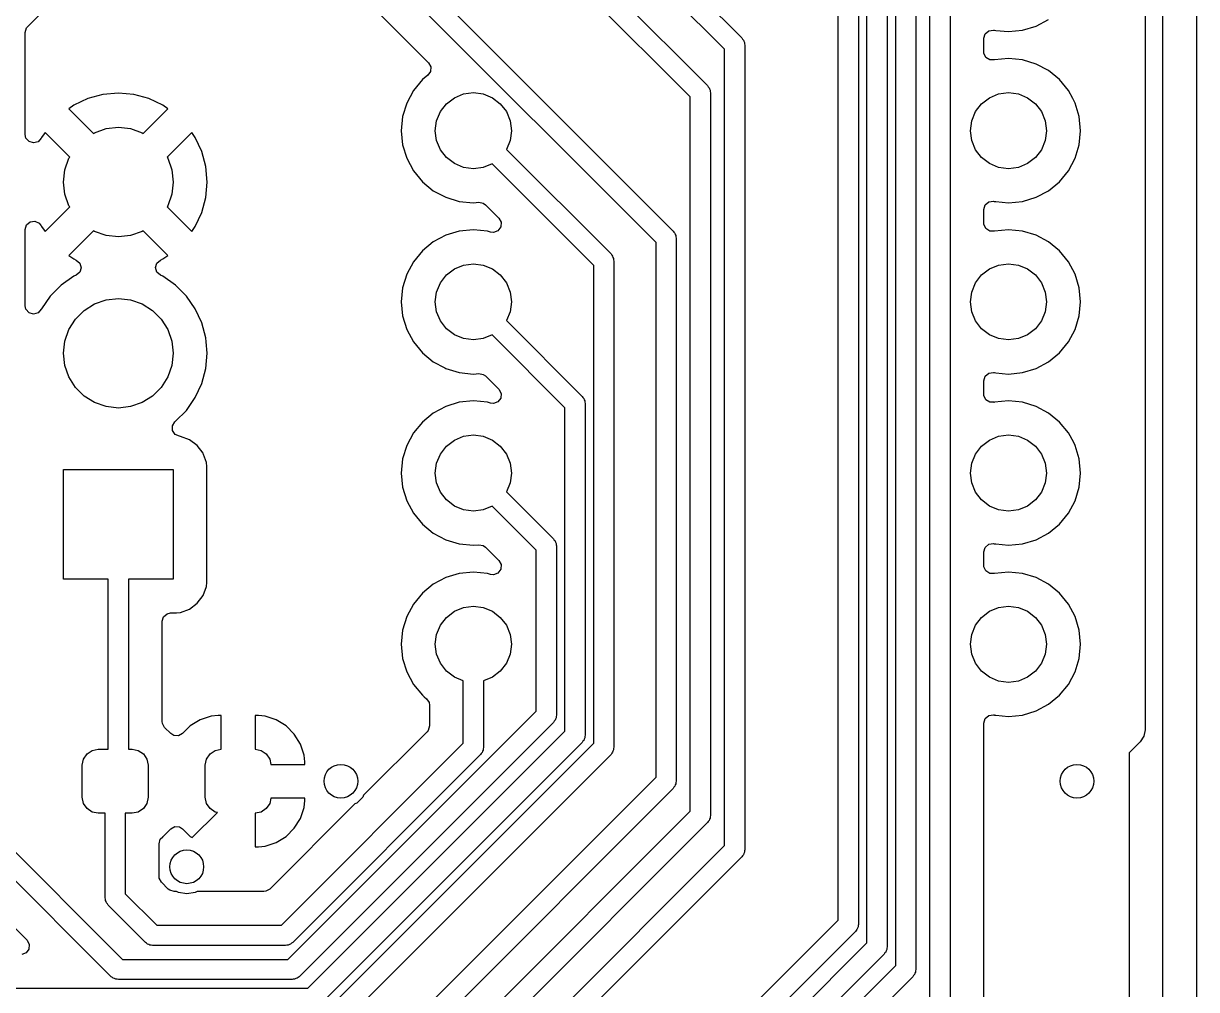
# Model space of a CAD drawing. Extents: x 3.96 to 7.44, y -5.28 to -1.66.
# Drawn here: x 6.735 to 7.42, y -4.062 to -3.497 of the extents above; entities that cross this region are included whole.
import ezdxf

# ---------------------------------------------------------------- set-up
doc = ezdxf.new("R2010")
doc.units = 0
doc.header["$MEASUREMENT"] = 0
doc.layers.add('BLACK', color=7, linetype='CONTINUOUS')

msp = doc.modelspace()

# ---------------------------------------------------------------- linework, layer by layer
at = {"layer": 'BLACK', "linetype": 'CONTINUOUS'}
for p, q in [((7.41984, -2.82), (7.41984, -4.82)), ((7.40016, -4.81592), (7.40016, -2.82408)), ((7.38984, -3.23), (7.38984, -3.91)), ((7.25591, -3.33), (7.25591, -4.05)), ((7.24409, -4.04755), (7.24409, -3.33245)), ((7.01749, -3.36914), (7.15418, -3.50582)), ((7.14409, -3.51245), (7.00988, -3.37823)), ((7.22728, -4.03436), (7.22728, -3.38141)), ((7.23909, -3.37988), (7.23909, -4.03681)), ((7.26409, -4.07821), (7.26409, -3.4)), ((7.27591, -3.40245), (7.27591, -4.08066)), ((6.90591, -3.41041), (7.11418, -3.61868)), ((7.00632, -3.40582), (7.13418, -3.53368)), ((7.21047, -4.02118), (7.21047, -3.40882)), ((7.22228, -3.40638), (7.22228, -4.02362)), ((7.10409, -3.62531), (6.89582, -3.41703)), ((7.12409, -3.54031), (6.99969, -3.41591)), ((6.89464, -3.44372), (6.97121, -3.52029)), ((6.73704, -3.49918), (6.78638, -3.44984)), ((6.73561, -3.50263), (6.73639, -3.49999)), ((6.73639, -3.49999), (6.73704, -3.49918)), ((7.29639, -3.50341), (7.29846, -3.50161)), ((7.29846, -3.50161), (7.30119, -3.50122)), ((7.30119, -3.50122), (7.30154, -3.5013)), ((7.30154, -3.5013), (7.30154, -3.5013)), ((7.30154, -3.5013), (7.30178, -3.50134)), ((7.30178, -3.50134), (7.30259, -3.50142)), ((7.30259, -3.50142), (7.31, -3.50215)), ((7.31, -3.50215), (7.31822, -3.50134)), ((7.31822, -3.50134), (7.32613, -3.49894)), ((7.32613, -3.49894), (7.33342, -3.49505)), ((6.73561, -3.56232), (6.73561, -3.50263)), ((7.15418, -3.50582), (7.15456, -3.5065)), ((7.15456, -3.5065), (7.15511, -3.50705)), ((7.15511, -3.50705), (7.15532, -3.5078)), ((7.15532, -3.5078), (7.1557, -3.50847)), ((7.1557, -3.50847), (7.1557, -3.50925)), ((7.29561, -3.50605), (7.29639, -3.50341)), ((7.29561, -3.51395), (7.29561, -3.50605)), ((7.14409, -3.97755), (7.14409, -3.51245)), ((7.1557, -3.50925), (7.15591, -3.51)), ((7.15591, -3.51), (7.15591, -3.98)), ((7.29567, -3.51468), (7.29561, -3.51395)), ((7.29683, -3.51718), (7.29567, -3.51468)), ((6.97121, -3.52029), (6.97253, -3.52271)), ((7.29916, -3.51864), (7.29683, -3.51718)), ((7.30152, -3.51862), (7.29916, -3.51864)), ((7.30154, -3.5187), (7.30152, -3.51862)), ((7.30178, -3.51866), (7.30154, -3.5187)), ((7.31, -3.51785), (7.30178, -3.51866)), ((7.31822, -3.51866), (7.31, -3.51785)), ((7.32613, -3.52106), (7.31822, -3.51866)), ((7.33342, -3.52495), (7.32613, -3.52106)), ((6.97086, -3.52752), (6.9676, -3.53019)), ((6.97234, -3.52545), (6.97086, -3.52752)), ((6.97253, -3.52271), (6.97234, -3.52545)), ((7.33981, -3.53019), (7.33342, -3.52495)), ((7.33342, -3.52495), (7.33342, -3.52495)), ((6.9676, -3.53019), (6.96235, -3.53658)), ((7.13418, -3.53368), (7.13456, -3.53436)), ((7.13456, -3.53436), (7.13511, -3.53491)), ((7.13511, -3.53491), (7.13532, -3.53566)), ((7.13532, -3.53566), (7.1357, -3.53633)), ((7.34505, -3.53658), (7.33981, -3.53019)), ((6.77226, -3.54125), (6.76406, -3.54507)), ((6.78099, -3.53891), (6.77226, -3.54125)), ((6.77226, -3.54125), (6.77226, -3.54125)), ((6.79, -3.53812), (6.78099, -3.53891)), ((6.78099, -3.53891), (6.78099, -3.53891)), ((6.79901, -3.53891), (6.79, -3.53812)), ((6.79, -3.53812), (6.79, -3.53812)), ((6.80774, -3.54125), (6.79901, -3.53891)), ((6.79901, -3.53891), (6.79901, -3.53891)), ((6.81594, -3.54507), (6.80774, -3.54125)), ((6.80774, -3.54125), (6.80774, -3.54125)), ((6.96235, -3.53658), (6.95846, -3.54387)), ((6.96235, -3.53658), (6.96235, -3.53658)), ((6.98167, -3.54427), (6.98628, -3.54074)), ((6.98628, -3.54074), (6.99164, -3.53851)), ((6.99164, -3.53851), (6.9974, -3.53776)), ((6.9974, -3.53776), (7.00316, -3.53851)), ((7.00316, -3.53851), (7.00852, -3.54074)), ((7.00852, -3.54074), (7.01313, -3.54427)), ((7.12409, -3.95755), (7.12409, -3.54031)), ((7.1357, -3.53633), (7.1357, -3.53711)), ((7.1357, -3.53711), (7.13591, -3.53786)), ((7.13591, -3.53786), (7.13591, -3.96)), ((7.29427, -3.54427), (7.29888, -3.54074)), ((7.29888, -3.54074), (7.30424, -3.53851)), ((7.30424, -3.53851), (7.31, -3.53776)), ((7.31, -3.53776), (7.31576, -3.53851)), ((7.31576, -3.53851), (7.32112, -3.54074)), ((7.32112, -3.54074), (7.32573, -3.54427)), ((7.34754, -3.54125), (7.34505, -3.53658)), ((7.34505, -3.53658), (7.34505, -3.53658)), ((7.34894, -3.54387), (7.34754, -3.54125)), ((6.76406, -3.54507), (6.76108, -3.54716)), ((6.76108, -3.54716), (6.76108, -3.54716)), ((6.76108, -3.54716), (6.77548, -3.56157)), ((6.80452, -3.56157), (6.81892, -3.54716)), ((6.81892, -3.54716), (6.81594, -3.54507)), ((6.95846, -3.54387), (6.95606, -3.55178)), ((6.97592, -3.55424), (6.97814, -3.54888)), ((6.97814, -3.54888), (6.98167, -3.54427)), ((7.01313, -3.54427), (7.01667, -3.54888)), ((7.01667, -3.54888), (7.01889, -3.55424)), ((7.28851, -3.55424), (7.29074, -3.54888)), ((7.29074, -3.54888), (7.29427, -3.54427)), ((7.32573, -3.54427), (7.32926, -3.54888)), ((7.32926, -3.54888), (7.33149, -3.55424)), ((7.35134, -3.55178), (7.34894, -3.54387)), ((6.95606, -3.55178), (6.95525, -3.56)), ((6.97516, -3.56), (6.97592, -3.55424)), ((7.01889, -3.55424), (7.01965, -3.56)), ((7.28776, -3.56), (7.28851, -3.55424)), ((7.33149, -3.55424), (7.33224, -3.56)), ((7.35215, -3.56), (7.35134, -3.55178)), ((6.73604, -3.56431), (6.73561, -3.56232)), ((6.74716, -3.56108), (6.74507, -3.56406)), ((6.76157, -3.57548), (6.74716, -3.56108)), ((6.74716, -3.56108), (6.74716, -3.56108)), ((6.77548, -3.56157), (6.77612, -3.56117)), ((6.77612, -3.56117), (6.78288, -3.5588)), ((6.78288, -3.5588), (6.79, -3.558)), ((6.79, -3.558), (6.79712, -3.5588)), ((6.79712, -3.5588), (6.80388, -3.56117)), ((6.80388, -3.56117), (6.80452, -3.56157)), ((6.83284, -3.56108), (6.81843, -3.57548)), ((6.83493, -3.56406), (6.83284, -3.56108)), ((6.95525, -3.56), (6.95606, -3.56822)), ((6.97592, -3.56576), (6.97516, -3.56)), ((7.01965, -3.56), (7.01889, -3.56576)), ((7.28851, -3.56576), (7.28776, -3.56)), ((7.33224, -3.56), (7.33149, -3.56576)), ((7.35134, -3.56822), (7.35215, -3.56)), ((6.73782, -3.56641), (6.73604, -3.56431)), ((6.74045, -3.5672), (6.73782, -3.56641)), ((6.7431, -3.56645), (6.74045, -3.5672)), ((6.74492, -3.56438), (6.7431, -3.56645)), ((6.74507, -3.56406), (6.74492, -3.56438)), ((6.83875, -3.57226), (6.83493, -3.56406)), ((6.95606, -3.56822), (6.95846, -3.57613)), ((6.97814, -3.57112), (6.97592, -3.56576)), ((7.01889, -3.56576), (7.01673, -3.57097)), ((7.29074, -3.57112), (7.28851, -3.56576)), ((7.33149, -3.56576), (7.32926, -3.57112)), ((7.34894, -3.57613), (7.35134, -3.56822)), ((6.7588, -3.58288), (6.76117, -3.57612)), ((6.76117, -3.57612), (6.76157, -3.57548)), ((6.81843, -3.57548), (6.81883, -3.57612)), ((6.81883, -3.57612), (6.8212, -3.58288)), ((6.84109, -3.58099), (6.83875, -3.57226)), ((6.83875, -3.57226), (6.83875, -3.57226)), ((6.95846, -3.57613), (6.96235, -3.58342)), ((6.98167, -3.57573), (6.97814, -3.57112)), ((6.98628, -3.57926), (6.98167, -3.57573)), ((7.01673, -3.57097), (7.0778, -3.63204)), ((7.29427, -3.57573), (7.29074, -3.57112)), ((7.29888, -3.57926), (7.29427, -3.57573)), ((7.32573, -3.57573), (7.32112, -3.57926)), ((7.32926, -3.57112), (7.32573, -3.57573)), ((7.34505, -3.58342), (7.34894, -3.57613)), ((6.758, -3.59), (6.7588, -3.58288)), ((6.8212, -3.58288), (6.822, -3.59)), ((6.84188, -3.59), (6.84109, -3.58099)), ((6.84109, -3.58099), (6.84109, -3.58099)), ((6.96235, -3.58342), (6.96235, -3.58342)), ((6.96235, -3.58342), (6.9676, -3.58981)), ((6.99164, -3.58149), (6.98628, -3.57926)), ((6.9974, -3.58224), (6.99164, -3.58149)), ((7.00316, -3.58149), (6.9974, -3.58224)), ((7.00838, -3.57933), (7.00316, -3.58149)), ((7.06772, -3.63867), (7.00838, -3.57933)), ((7.30424, -3.58149), (7.29888, -3.57926)), ((7.31, -3.58224), (7.30424, -3.58149)), ((7.31576, -3.58149), (7.31, -3.58224)), ((7.32112, -3.57926), (7.31576, -3.58149)), ((7.33981, -3.58981), (7.34505, -3.58342)), ((6.7588, -3.59712), (6.758, -3.59)), ((6.822, -3.59), (6.8212, -3.59712)), ((6.84109, -3.59901), (6.84188, -3.59)), ((6.84188, -3.59), (6.84188, -3.59)), ((6.9676, -3.58981), (6.97398, -3.59505)), ((7.33342, -3.59505), (7.33981, -3.58981)), ((6.76117, -3.60388), (6.7588, -3.59712)), ((6.8212, -3.59712), (6.81883, -3.60388)), ((6.97398, -3.59505), (6.97398, -3.59505)), ((6.97398, -3.59505), (6.97705, -3.59669)), ((6.97705, -3.59669), (6.98127, -3.59894)), ((7.32613, -3.59894), (7.33342, -3.59505)), ((6.76157, -3.60452), (6.76117, -3.60388)), ((6.81883, -3.60388), (6.81843, -3.60452)), ((6.83875, -3.60774), (6.84109, -3.59901)), ((6.84109, -3.59901), (6.84109, -3.59901)), ((6.98127, -3.59894), (6.98918, -3.60134)), ((6.98918, -3.60134), (6.9974, -3.60215)), ((6.9974, -3.60215), (7.00051, -3.60185)), ((7.00051, -3.60185), (7.00321, -3.60236)), ((7.00321, -3.60236), (7.00444, -3.60325)), ((7.00444, -3.60325), (7.01225, -3.61107)), ((7.29561, -3.60605), (7.29639, -3.60341)), ((7.29639, -3.60341), (7.29846, -3.60161)), ((7.29846, -3.60161), (7.30119, -3.60122)), ((7.30119, -3.60122), (7.30154, -3.6013)), ((7.30154, -3.6013), (7.30154, -3.6013)), ((7.30154, -3.6013), (7.30178, -3.60134)), ((7.30178, -3.60134), (7.30259, -3.60142)), ((7.30259, -3.60142), (7.31, -3.60215)), ((7.31, -3.60215), (7.31822, -3.60134)), ((7.31822, -3.60134), (7.32613, -3.59894)), ((6.74716, -3.61892), (6.76157, -3.60452)), ((6.81843, -3.60452), (6.82447, -3.61055)), ((6.82447, -3.61055), (6.83284, -3.61892)), ((6.83493, -3.61594), (6.83875, -3.60775)), ((6.83875, -3.60775), (6.83875, -3.60774)), ((7.01225, -3.61107), (7.01357, -3.61348)), ((7.29561, -3.61395), (7.29561, -3.60605)), ((6.73561, -3.61768), (6.73639, -3.61504)), ((6.73561, -3.66227), (6.73561, -3.61768)), ((6.73639, -3.61504), (6.73846, -3.61324)), ((6.73846, -3.61324), (6.74119, -3.61285)), ((6.74119, -3.61285), (6.74369, -3.61399)), ((6.74369, -3.61399), (6.74492, -3.61562)), ((6.74492, -3.61562), (6.74507, -3.61594)), ((6.74507, -3.61594), (6.74716, -3.61892)), ((6.83284, -3.61892), (6.83493, -3.61594)), ((6.83493, -3.61594), (6.83493, -3.61594)), ((6.9974, -3.61785), (6.98918, -3.61866)), ((7.00562, -3.61866), (6.9974, -3.61785)), ((7.01337, -3.61623), (7.01172, -3.61843)), ((7.01357, -3.61348), (7.01337, -3.61623)), ((7.29567, -3.61468), (7.29561, -3.61395)), ((7.29683, -3.61718), (7.29567, -3.61468)), ((7.29916, -3.61864), (7.29683, -3.61718)), ((7.31, -3.61785), (7.30178, -3.61866)), ((7.31822, -3.61866), (7.31, -3.61785)), ((6.77548, -3.61843), (6.76108, -3.63284)), ((6.77612, -3.61883), (6.77548, -3.61843)), ((6.78288, -3.6212), (6.77612, -3.61883)), ((6.79, -3.622), (6.78288, -3.6212)), ((6.79712, -3.6212), (6.79, -3.622)), ((6.80388, -3.61883), (6.79712, -3.6212)), ((6.80452, -3.61843), (6.80388, -3.61883)), ((6.81892, -3.63284), (6.80452, -3.61843)), ((6.97398, -3.62495), (6.9676, -3.63019)), ((6.98127, -3.62106), (6.97398, -3.62495)), ((6.97398, -3.62495), (6.97398, -3.62495)), ((6.98918, -3.61866), (6.98127, -3.62106)), ((7.00738, -3.61919), (7.00562, -3.61866)), ((7.00915, -3.61939), (7.00738, -3.61919)), ((7.01172, -3.61843), (7.00915, -3.61939)), ((7.11418, -3.61868), (7.11456, -3.61936)), ((7.11456, -3.61936), (7.11511, -3.61991)), ((7.11511, -3.61991), (7.11532, -3.62066)), ((7.11532, -3.62066), (7.1157, -3.62133)), ((7.1157, -3.62133), (7.1157, -3.62211)), ((7.1157, -3.62211), (7.11591, -3.62286)), ((7.11591, -3.62286), (7.11591, -3.94)), ((7.30152, -3.61862), (7.29916, -3.61864)), ((7.30154, -3.6187), (7.30152, -3.61862)), ((7.30178, -3.61866), (7.30154, -3.6187)), ((7.32613, -3.62106), (7.31822, -3.61866)), ((7.33342, -3.62495), (7.32613, -3.62106)), ((7.33981, -3.63019), (7.33342, -3.62495)), ((7.33342, -3.62495), (7.33342, -3.62495)), ((6.9676, -3.63019), (6.96235, -3.63658)), ((7.10409, -3.93755), (7.10409, -3.62531)), ((7.34505, -3.63658), (7.33981, -3.63019)), ((6.76108, -3.63284), (6.76406, -3.63493)), ((6.76406, -3.63493), (6.76406, -3.63493)), ((6.76406, -3.63493), (6.76542, -3.63556)), ((6.76542, -3.63556), (6.76748, -3.63738)), ((6.76748, -3.63738), (6.76823, -3.64003)), ((6.81176, -3.63995), (6.81256, -3.63732)), ((6.81256, -3.63732), (6.81458, -3.63556)), ((6.81458, -3.63556), (6.81594, -3.63493)), ((6.81594, -3.63493), (6.81892, -3.63284)), ((6.81594, -3.63493), (6.81594, -3.63493)), ((6.96235, -3.63658), (6.95846, -3.64387)), ((6.96235, -3.63658), (6.96235, -3.63658)), ((6.98628, -3.64074), (6.99164, -3.63851)), ((6.99164, -3.63851), (6.9974, -3.63776)), ((6.9974, -3.63776), (7.00316, -3.63851)), ((7.00316, -3.63851), (7.00852, -3.64074)), ((7.06772, -3.91771), (7.06772, -3.63867)), ((7.0778, -3.63204), (7.07819, -3.63272)), ((7.07819, -3.63272), (7.07874, -3.63327)), ((7.07874, -3.63327), (7.07894, -3.63402)), ((7.07894, -3.63402), (7.07933, -3.63469)), ((7.07933, -3.63469), (7.07933, -3.63547)), ((7.07933, -3.63547), (7.07953, -3.63622)), ((7.07953, -3.63622), (7.07953, -3.92015)), ((7.29888, -3.64074), (7.30424, -3.63851)), ((7.30424, -3.63851), (7.31, -3.63776)), ((7.31, -3.63776), (7.31576, -3.63851)), ((7.31576, -3.63851), (7.32112, -3.64074)), ((7.34894, -3.64387), (7.34505, -3.63658)), ((7.34505, -3.63658), (7.34505, -3.63658)), ((6.76405, -3.64505), (6.75664, -3.65024)), ((6.76542, -3.64441), (6.76405, -3.64505)), ((6.76405, -3.64505), (6.76405, -3.64505)), ((6.76744, -3.64266), (6.76542, -3.64441)), ((6.76823, -3.64003), (6.76744, -3.64266)), ((6.81252, -3.6426), (6.81176, -3.63995)), ((6.81458, -3.64441), (6.81252, -3.6426)), ((6.81595, -3.64505), (6.81458, -3.64441)), ((6.82336, -3.65024), (6.81595, -3.64505)), ((6.81595, -3.64505), (6.81595, -3.64505)), ((6.95846, -3.64387), (6.95606, -3.65178)), ((6.97814, -3.64888), (6.98167, -3.64427)), ((6.98167, -3.64427), (6.98628, -3.64074)), ((7.00852, -3.64074), (7.01313, -3.64427)), ((7.01313, -3.64427), (7.01667, -3.64888)), ((7.29074, -3.64888), (7.29427, -3.64427)), ((7.29427, -3.64427), (7.29888, -3.64074)), ((7.32112, -3.64074), (7.32573, -3.64427)), ((7.32573, -3.64427), (7.32926, -3.64888)), ((7.35134, -3.65178), (7.34894, -3.64387)), ((7.34894, -3.64387), (7.34894, -3.64387)), ((6.75664, -3.65024), (6.75024, -3.65664)), ((6.75664, -3.65024), (6.75664, -3.65024)), ((6.82976, -3.65664), (6.82336, -3.65024)), ((6.95606, -3.65178), (6.95525, -3.66)), ((6.97592, -3.65424), (6.97814, -3.64888)), ((7.01667, -3.64888), (7.01889, -3.65424)), ((7.28851, -3.65424), (7.29074, -3.64888)), ((7.32926, -3.64888), (7.33149, -3.65424)), ((7.35215, -3.66), (7.35134, -3.65178)), ((6.75024, -3.65664), (6.74505, -3.66405)), ((6.75024, -3.65664), (6.75024, -3.65664)), ((6.77612, -3.66117), (6.78288, -3.6588)), ((6.78288, -3.6588), (6.79, -3.658)), ((6.79, -3.658), (6.79712, -3.6588)), ((6.79712, -3.6588), (6.80388, -3.66117)), ((6.83492, -3.664), (6.82976, -3.65664)), ((6.82976, -3.65664), (6.82976, -3.65664)), ((6.97516, -3.66), (6.97592, -3.65424)), ((7.01889, -3.65424), (7.01965, -3.66)), ((7.28776, -3.66), (7.28851, -3.65424)), ((7.33149, -3.65424), (7.33224, -3.66)), ((6.73604, -3.66427), (6.73561, -3.66227)), ((6.73782, -3.66636), (6.73604, -3.66427)), ((6.74492, -3.66434), (6.7431, -3.6664)), ((6.74505, -3.66405), (6.74492, -3.66434)), ((6.74505, -3.66405), (6.74505, -3.66405)), ((6.76498, -3.67005), (6.77005, -3.66498)), ((6.77005, -3.66498), (6.77612, -3.66117)), ((6.80388, -3.66117), (6.80995, -3.66498)), ((6.80995, -3.66498), (6.81502, -3.67005)), ((6.83495, -3.66405), (6.83492, -3.664)), ((6.83877, -3.67225), (6.83495, -3.66405)), ((6.95525, -3.66), (6.95606, -3.66822)), ((6.97592, -3.66576), (6.97516, -3.66)), ((6.97814, -3.67112), (6.97592, -3.66576)), ((7.01889, -3.66576), (7.01673, -3.67097)), ((7.01965, -3.66), (7.01889, -3.66576)), ((7.28851, -3.66576), (7.28776, -3.66)), ((7.29074, -3.67112), (7.28851, -3.66576)), ((7.33149, -3.66576), (7.32926, -3.67112)), ((7.33224, -3.66), (7.33149, -3.66576)), ((7.35134, -3.66822), (7.35215, -3.66)), ((6.74045, -3.66716), (6.73782, -3.66636)), ((6.7431, -3.6664), (6.74045, -3.66716)), ((6.76117, -3.67612), (6.76498, -3.67005)), ((6.81502, -3.67005), (6.81883, -3.67612)), ((6.84111, -3.68099), (6.83877, -3.67225)), ((6.95606, -3.66822), (6.95846, -3.67613)), ((6.98167, -3.67573), (6.97814, -3.67112)), ((7.01673, -3.67097), (7.06099, -3.71523)), ((7.29427, -3.67573), (7.29074, -3.67112)), ((7.32926, -3.67112), (7.32573, -3.67573)), ((7.34894, -3.67613), (7.35134, -3.66822)), ((6.7588, -3.68288), (6.76117, -3.67612)), ((6.81883, -3.67612), (6.8212, -3.68288)), ((6.95846, -3.67613), (6.96235, -3.68342)), ((6.98628, -3.67926), (6.98167, -3.67573)), ((6.99164, -3.68149), (6.98628, -3.67926)), ((7.00838, -3.67933), (7.00316, -3.68149)), ((7.05091, -3.72186), (7.00838, -3.67933)), ((7.29888, -3.67926), (7.29427, -3.67573)), ((7.30424, -3.68149), (7.29888, -3.67926)), ((7.32112, -3.67926), (7.31576, -3.68149)), ((7.32573, -3.67573), (7.32112, -3.67926)), ((7.34505, -3.68342), (7.34894, -3.67613)), ((6.758, -3.69), (6.7588, -3.68288)), ((6.8212, -3.68288), (6.822, -3.69)), ((6.84133, -3.68342), (6.84111, -3.68099)), ((6.8419, -3.68993), (6.84133, -3.68342)), ((6.96235, -3.68342), (6.96235, -3.68342)), ((6.96235, -3.68342), (6.9676, -3.68981)), ((6.9974, -3.68224), (6.99164, -3.68149)), ((7.00316, -3.68149), (6.9974, -3.68224)), ((7.31, -3.68224), (7.30424, -3.68149)), ((7.31576, -3.68149), (7.31, -3.68224)), ((7.33981, -3.68981), (7.34505, -3.68342)), ((6.7588, -3.69712), (6.758, -3.69)), ((6.822, -3.69), (6.8212, -3.69712)), ((6.84111, -3.69901), (6.8419, -3.69)), ((6.8419, -3.69), (6.8419, -3.68993)), ((6.9676, -3.68981), (6.97398, -3.69505)), ((7.33342, -3.69505), (7.33981, -3.68981)), ((6.76117, -3.70388), (6.7588, -3.69712)), ((6.8212, -3.69712), (6.81883, -3.70388)), ((6.83877, -3.70775), (6.84111, -3.69901)), ((6.97398, -3.69505), (6.97398, -3.69505)), ((6.97398, -3.69505), (6.98067, -3.69862)), ((6.98067, -3.69862), (6.98127, -3.69894)), ((6.98127, -3.69894), (6.98918, -3.70134)), ((7.31822, -3.70134), (7.32613, -3.69894)), ((7.32613, -3.69894), (7.33342, -3.69505)), ((6.76498, -3.70995), (6.76117, -3.70388)), ((6.81883, -3.70388), (6.81502, -3.70995)), ((6.98918, -3.70134), (6.9974, -3.70215)), ((6.9974, -3.70215), (7.00051, -3.70185)), ((7.00051, -3.70185), (7.00321, -3.70236)), ((7.00321, -3.70236), (7.00444, -3.70325)), ((7.00444, -3.70325), (7.01225, -3.71107)), ((7.29561, -3.70605), (7.29639, -3.70341)), ((7.29561, -3.71395), (7.29561, -3.70605)), ((7.29639, -3.70341), (7.29846, -3.70161)), ((7.29846, -3.70161), (7.30119, -3.70122)), ((7.30119, -3.70122), (7.30154, -3.7013)), ((7.30154, -3.7013), (7.30154, -3.7013)), ((7.30154, -3.7013), (7.30178, -3.70134)), ((7.30178, -3.70134), (7.30259, -3.70142)), ((7.30259, -3.70142), (7.31, -3.70215)), ((7.31, -3.70215), (7.31822, -3.70134)), ((6.77005, -3.71502), (6.76498, -3.70995)), ((6.81502, -3.70995), (6.80995, -3.71502)), ((6.83495, -3.71595), (6.83877, -3.70775)), ((7.01225, -3.71107), (7.01357, -3.71348)), ((7.01357, -3.71348), (7.01337, -3.71623)), ((7.29567, -3.71468), (7.29561, -3.71395)), ((6.77612, -3.71883), (6.77005, -3.71502)), ((6.78288, -3.7212), (6.77612, -3.71883)), ((6.80388, -3.71883), (6.79712, -3.7212)), ((6.80995, -3.71502), (6.80388, -3.71883)), ((6.82976, -3.72336), (6.83495, -3.71595)), ((6.98918, -3.71866), (6.98127, -3.72106)), ((6.9974, -3.71785), (6.98918, -3.71866)), ((7.00562, -3.71866), (6.9974, -3.71785)), ((7.00738, -3.71919), (7.00562, -3.71866)), ((7.00915, -3.71939), (7.00738, -3.71919)), ((7.01172, -3.71843), (7.00915, -3.71939)), ((7.01337, -3.71623), (7.01172, -3.71843)), ((7.06099, -3.71523), (7.06138, -3.71591)), ((7.06138, -3.71591), (7.06193, -3.71646)), ((7.06193, -3.71646), (7.06213, -3.71721)), ((7.06213, -3.71721), (7.06252, -3.71788)), ((7.06252, -3.71788), (7.06252, -3.71866)), ((7.06252, -3.71866), (7.06272, -3.71941)), ((7.06272, -3.71941), (7.06272, -3.91319)), ((7.29683, -3.71718), (7.29567, -3.71468)), ((7.29916, -3.71864), (7.29683, -3.71718)), ((7.30152, -3.71862), (7.29916, -3.71864)), ((7.30154, -3.7187), (7.30152, -3.71862)), ((7.30178, -3.71866), (7.30154, -3.7187)), ((7.31, -3.71785), (7.30178, -3.71866)), ((7.31822, -3.71866), (7.31, -3.71785)), ((7.32613, -3.72106), (7.31822, -3.71866)), ((6.79, -3.722), (6.78288, -3.7212)), ((6.79712, -3.7212), (6.79, -3.722)), ((6.82336, -3.72976), (6.82976, -3.72336)), ((6.97398, -3.72495), (6.9676, -3.73019)), ((6.98127, -3.72106), (6.97398, -3.72495)), ((6.97398, -3.72495), (6.97398, -3.72495)), ((7.05091, -3.91074), (7.05091, -3.72186)), ((7.33342, -3.72495), (7.32613, -3.72106)), ((7.33981, -3.73019), (7.33342, -3.72495)), ((7.33342, -3.72495), (7.33342, -3.72495)), ((6.82159, -3.73244), (6.82299, -3.73007)), ((6.82169, -3.73519), (6.82159, -3.73244)), ((6.82299, -3.73007), (6.82321, -3.7299)), ((6.8232, -3.7299), (6.82336, -3.72976)), ((6.82321, -3.7299), (6.8232, -3.7299)), ((6.82336, -3.72976), (6.82336, -3.72976)), ((6.9676, -3.73019), (6.96235, -3.73658)), ((7.34505, -3.73658), (7.33981, -3.73019)), ((6.82326, -3.73745), (6.82169, -3.73519)), ((6.8258, -3.7385), (6.82326, -3.73745)), ((6.82623, -3.73855), (6.8258, -3.7385)), ((6.83154, -3.74053), (6.82623, -3.73855)), ((6.83608, -3.74392), (6.83154, -3.74053)), ((6.83154, -3.74053), (6.83154, -3.74053)), ((6.96235, -3.73658), (6.95846, -3.74387)), ((6.96235, -3.73658), (6.96235, -3.73658)), ((6.98167, -3.74427), (6.98628, -3.74074)), ((6.98628, -3.74074), (6.99164, -3.73851)), ((6.99164, -3.73851), (6.9974, -3.73776)), ((6.9974, -3.73776), (7.00316, -3.73851)), ((7.00316, -3.73851), (7.00852, -3.74074)), ((7.00852, -3.74074), (7.01313, -3.74427)), ((7.29427, -3.74427), (7.29888, -3.74074)), ((7.29888, -3.74074), (7.30424, -3.73851)), ((7.30424, -3.73851), (7.31, -3.73776)), ((7.31, -3.73776), (7.31576, -3.73851)), ((7.31576, -3.73851), (7.32112, -3.74074)), ((7.32112, -3.74074), (7.32573, -3.74427)), ((7.34807, -3.74224), (7.34505, -3.73658)), ((7.34505, -3.73658), (7.34505, -3.73658)), ((6.83947, -3.74846), (6.83608, -3.74392)), ((6.83608, -3.74392), (6.83608, -3.74392)), ((6.95846, -3.74387), (6.95606, -3.75178)), ((6.97814, -3.74888), (6.98167, -3.74427)), ((7.01313, -3.74427), (7.01667, -3.74888)), ((7.29074, -3.74888), (7.29427, -3.74427)), ((7.32573, -3.74427), (7.32926, -3.74888)), ((7.34894, -3.74387), (7.34807, -3.74224)), ((7.35134, -3.75178), (7.34894, -3.74387)), ((6.83975, -3.74919), (6.83947, -3.74846)), ((6.83947, -3.74846), (6.83947, -3.74846)), ((6.84145, -3.75377), (6.83975, -3.74919)), ((6.8417, -3.75612), (6.84145, -3.75377)), ((6.95606, -3.75178), (6.95525, -3.76)), ((6.97516, -3.76), (6.97592, -3.75424)), ((6.97592, -3.75424), (6.97814, -3.74888)), ((7.01667, -3.74888), (7.01889, -3.75424)), ((7.01889, -3.75424), (7.01965, -3.76)), ((7.28776, -3.76), (7.28851, -3.75424)), ((7.28851, -3.75424), (7.29074, -3.74888)), ((7.32926, -3.74888), (7.33149, -3.75424)), ((7.33149, -3.75424), (7.33224, -3.76)), ((7.35215, -3.76), (7.35134, -3.75178)), ((6.758, -3.822), (6.758, -3.758)), ((6.758, -3.758), (6.822, -3.758)), ((6.822, -3.758), (6.822, -3.822)), ((6.8417, -3.82388), (6.8417, -3.75612)), ((6.95525, -3.76), (6.95606, -3.76822)), ((6.97592, -3.76576), (6.97516, -3.76)), ((7.01965, -3.76), (7.01889, -3.76576)), ((7.28851, -3.76576), (7.28776, -3.76)), ((7.33224, -3.76), (7.33149, -3.76576)), ((7.35134, -3.76822), (7.35215, -3.76)), ((6.95606, -3.76822), (6.95846, -3.77613)), ((6.97814, -3.77112), (6.97592, -3.76576)), ((7.01889, -3.76576), (7.01673, -3.77097)), ((7.29074, -3.77112), (7.28851, -3.76576)), ((7.33149, -3.76576), (7.32926, -3.77112)), ((7.34894, -3.77613), (7.35134, -3.76822)), ((6.98167, -3.77573), (6.97814, -3.77112)), ((6.98628, -3.77926), (6.98167, -3.77573)), ((7.01673, -3.77097), (7.04418, -3.79842)), ((7.29427, -3.77573), (7.29074, -3.77112)), ((7.29888, -3.77926), (7.29427, -3.77573)), ((7.32573, -3.77573), (7.32112, -3.77926)), ((7.32926, -3.77112), (7.32573, -3.77573)), ((6.95846, -3.77613), (6.96235, -3.78342)), ((6.99164, -3.78149), (6.98628, -3.77926)), ((6.9974, -3.78224), (6.99164, -3.78149)), ((7.00316, -3.78149), (6.9974, -3.78224)), ((7.00838, -3.77933), (7.00316, -3.78149)), ((7.03409, -3.80504), (7.00838, -3.77933)), ((7.30424, -3.78149), (7.29888, -3.77926)), ((7.31, -3.78224), (7.30424, -3.78149)), ((7.31576, -3.78149), (7.31, -3.78224)), ((7.32112, -3.77926), (7.31576, -3.78149)), ((7.34505, -3.78342), (7.34894, -3.77613)), ((6.96235, -3.78342), (6.96235, -3.78342)), ((6.96235, -3.78342), (6.9676, -3.78981)), ((7.33981, -3.78981), (7.34505, -3.78342)), ((6.9676, -3.78981), (6.97398, -3.79505)), ((6.97398, -3.79505), (6.97398, -3.79505)), ((6.97398, -3.79505), (6.98127, -3.79894)), ((7.32613, -3.79894), (7.33342, -3.79505)), ((7.33342, -3.79505), (7.33981, -3.78981)), ((6.98127, -3.79894), (6.98127, -3.79894)), ((6.98127, -3.79894), (6.98918, -3.80134)), ((6.98918, -3.80134), (6.9974, -3.80215)), ((6.9974, -3.80215), (7.00051, -3.80185)), ((7.00051, -3.80185), (7.00321, -3.80236)), ((7.00321, -3.80236), (7.00444, -3.80325)), ((7.04418, -3.79842), (7.04456, -3.7991)), ((7.04456, -3.7991), (7.04511, -3.79965)), ((7.04511, -3.79965), (7.04532, -3.8004)), ((7.04532, -3.8004), (7.0457, -3.80107)), ((7.0457, -3.80107), (7.0457, -3.80185)), ((7.0457, -3.80185), (7.04591, -3.8026)), ((7.04591, -3.8026), (7.04591, -3.90147)), ((7.29639, -3.80341), (7.29846, -3.80161)), ((7.29846, -3.80161), (7.30119, -3.80122)), ((7.30119, -3.80122), (7.30154, -3.8013)), ((7.30154, -3.8013), (7.30154, -3.8013)), ((7.30154, -3.8013), (7.30178, -3.80134)), ((7.30178, -3.80134), (7.30259, -3.80142)), ((7.30259, -3.80142), (7.31, -3.80215)), ((7.31, -3.80215), (7.31822, -3.80134)), ((7.31822, -3.80134), (7.32613, -3.79894)), ((7.00444, -3.80325), (7.01225, -3.81107)), ((7.03409, -3.89902), (7.03409, -3.80504)), ((7.29561, -3.80605), (7.29639, -3.80341)), ((7.29561, -3.81395), (7.29561, -3.80605)), ((7.01337, -3.81623), (7.01172, -3.81843)), ((7.01225, -3.81107), (7.01357, -3.81348)), ((7.01357, -3.81348), (7.01337, -3.81623)), ((7.29567, -3.81468), (7.29561, -3.81395)), ((7.29683, -3.81718), (7.29567, -3.81468)), ((6.78409, -3.822), (6.758, -3.822)), ((6.78409, -3.9213), (6.78409, -3.822)), ((6.822, -3.822), (6.79591, -3.822)), ((6.79591, -3.822), (6.79591, -3.9213)), ((6.98127, -3.82106), (6.97398, -3.82495)), ((6.98918, -3.81866), (6.98127, -3.82106)), ((6.9974, -3.81785), (6.98918, -3.81866)), ((7.00562, -3.81866), (6.9974, -3.81785)), ((7.00738, -3.81919), (7.00562, -3.81866)), ((7.00915, -3.81939), (7.00738, -3.81919)), ((7.01172, -3.81843), (7.00915, -3.81939)), ((7.29916, -3.81864), (7.29683, -3.81718)), ((7.30152, -3.81862), (7.29916, -3.81864)), ((7.30154, -3.8187), (7.30152, -3.81862)), ((7.30178, -3.81866), (7.30154, -3.8187)), ((7.31, -3.81785), (7.30178, -3.81866)), ((7.31822, -3.81866), (7.31, -3.81785)), ((7.32613, -3.82106), (7.31822, -3.81866)), ((7.33342, -3.82495), (7.32613, -3.82106)), ((6.83947, -3.83154), (6.84145, -3.82623)), ((6.84145, -3.82623), (6.8417, -3.82388)), ((6.9676, -3.83019), (6.96235, -3.83658)), ((6.97398, -3.82495), (6.9676, -3.83019)), ((6.97398, -3.82495), (6.97398, -3.82495)), ((7.33981, -3.83019), (7.33342, -3.82495)), ((7.33342, -3.82495), (7.33342, -3.82495)), ((7.34505, -3.83658), (7.33981, -3.83019)), ((6.83154, -3.83947), (6.83608, -3.83608)), ((6.83608, -3.83608), (6.83947, -3.83154)), ((6.96235, -3.83658), (6.95846, -3.84387)), ((6.96235, -3.83658), (6.96235, -3.83658)), ((7.34894, -3.84387), (7.34505, -3.83658)), ((7.34505, -3.83658), (7.34505, -3.83658)), ((6.81561, -3.84659), (6.81639, -3.84395)), ((6.81639, -3.84395), (6.81846, -3.84215)), ((6.81846, -3.84215), (6.82049, -3.8417)), ((6.82049, -3.8417), (6.82388, -3.8417)), ((6.82388, -3.8417), (6.82623, -3.84145)), ((6.82388, -3.8417), (6.82388, -3.8417)), ((6.82623, -3.84145), (6.83154, -3.83947)), ((6.95846, -3.84387), (6.95606, -3.85178)), ((6.97814, -3.84888), (6.98167, -3.84427)), ((6.98167, -3.84427), (6.98628, -3.84074)), ((6.98628, -3.84074), (6.99164, -3.83851)), ((6.99164, -3.83851), (6.9974, -3.83776)), ((6.9974, -3.83776), (7.00316, -3.83851)), ((7.00316, -3.83851), (7.00852, -3.84074)), ((7.00852, -3.84074), (7.01313, -3.84427)), ((7.01313, -3.84427), (7.01667, -3.84888)), ((7.29074, -3.84888), (7.29427, -3.84427)), ((7.29427, -3.84427), (7.29888, -3.84074)), ((7.29888, -3.84074), (7.30424, -3.83851)), ((7.30424, -3.83851), (7.31, -3.83776)), ((7.31, -3.83776), (7.31576, -3.83851)), ((7.31576, -3.83851), (7.32112, -3.84074)), ((7.32112, -3.84074), (7.32573, -3.84427)), ((7.32573, -3.84427), (7.32926, -3.84888)), ((7.35134, -3.85178), (7.34894, -3.84387)), ((7.34894, -3.84387), (7.34894, -3.84387)), ((6.81561, -3.90516), (6.81561, -3.84659)), ((6.97592, -3.85424), (6.97814, -3.84888)), ((7.01667, -3.84888), (7.01889, -3.85424)), ((7.28851, -3.85424), (7.29074, -3.84888)), ((7.32926, -3.84888), (7.33149, -3.85424)), ((6.95606, -3.85178), (6.95525, -3.86)), ((6.97516, -3.86), (6.97592, -3.85424)), ((7.01889, -3.85424), (7.01965, -3.86)), ((7.28776, -3.86), (7.28851, -3.85424)), ((7.33149, -3.85424), (7.33224, -3.86)), ((7.35215, -3.86), (7.35134, -3.85178)), ((6.95525, -3.86), (6.95606, -3.86822)), ((6.97592, -3.86576), (6.97516, -3.86)), ((7.01965, -3.86), (7.01889, -3.86576)), ((7.28851, -3.86576), (7.28776, -3.86)), ((7.33224, -3.86), (7.33149, -3.86576)), ((7.35134, -3.86822), (7.35215, -3.86)), ((6.95606, -3.86822), (6.95846, -3.87613)), ((6.97814, -3.87112), (6.97592, -3.86576)), ((6.98167, -3.87573), (6.97814, -3.87112)), ((7.01667, -3.87112), (7.01313, -3.87573)), ((7.01889, -3.86576), (7.01667, -3.87112)), ((7.29074, -3.87112), (7.28851, -3.86576)), ((7.29427, -3.87573), (7.29074, -3.87112)), ((7.32926, -3.87112), (7.32573, -3.87573)), ((7.33149, -3.86576), (7.32926, -3.87112)), ((7.34894, -3.87613), (7.35134, -3.86822)), ((6.95846, -3.87613), (6.96235, -3.88342)), ((6.98628, -3.87926), (6.98167, -3.87573)), ((7.01313, -3.87573), (7.00852, -3.87926)), ((7.29888, -3.87926), (7.29427, -3.87573)), ((7.32573, -3.87573), (7.32112, -3.87926)), ((7.34505, -3.88342), (7.34894, -3.87613)), ((6.96235, -3.88342), (6.96235, -3.88342)), ((6.96235, -3.88342), (6.9676, -3.88981)), ((6.9915, -3.88142), (6.98628, -3.87926)), ((6.9915, -3.91785), (6.9915, -3.88142)), ((7.00852, -3.87926), (7.00331, -3.88142)), ((7.00331, -3.88142), (7.00331, -3.92029)), ((7.30424, -3.88149), (7.29888, -3.87926)), ((7.31, -3.88224), (7.30424, -3.88149)), ((7.31576, -3.88149), (7.31, -3.88224)), ((7.32112, -3.87926), (7.31576, -3.88149)), ((7.33981, -3.88981), (7.34505, -3.88342)), ((6.9676, -3.88981), (6.96865, -3.89067)), ((6.96865, -3.89067), (6.97001, -3.89178)), ((6.97001, -3.89178), (6.97156, -3.89406)), ((7.33342, -3.89505), (7.33981, -3.88981)), ((6.88902, -4.04409), (7.03409, -3.89902)), ((6.97156, -3.89406), (6.97179, -3.89556)), ((6.97179, -3.89556), (6.97179, -3.90766)), ((7.31822, -3.90134), (7.32613, -3.89894)), ((7.32613, -3.89894), (7.33342, -3.89505)), ((6.81572, -3.90619), (6.81561, -3.90516)), ((6.8378, -3.90416), (6.83203, -3.90772)), ((6.84425, -3.90202), (6.8378, -3.90416)), ((6.8378, -3.90416), (6.8378, -3.90416)), ((6.84822, -3.90161), (6.84425, -3.90202)), ((6.85016, -3.90161), (6.84822, -3.90161)), ((6.84822, -3.90161), (6.84822, -3.90161)), ((6.85016, -3.9213), (6.85016, -3.90161)), ((6.85016, -3.90161), (6.85016, -3.90161)), ((6.87178, -3.90161), (6.86984, -3.90161)), ((6.86984, -3.90161), (6.86984, -3.9213)), ((6.87575, -3.90202), (6.87178, -3.90161)), ((6.8822, -3.90416), (6.87575, -3.90202)), ((6.88797, -3.90772), (6.8822, -3.90416)), ((6.8822, -3.90416), (6.8822, -3.90416)), ((7.04418, -3.90564), (6.89564, -4.05418)), ((7.04456, -3.90497), (7.04418, -3.90564)), ((7.04511, -3.90442), (7.04456, -3.90497)), ((7.04532, -3.90367), (7.04511, -3.90442)), ((7.0457, -3.903), (7.04532, -3.90367)), ((7.04591, -3.90147), (7.0457, -3.90222)), ((7.0457, -3.90222), (7.0457, -3.903)), ((7.29561, -3.90605), (7.29639, -3.90341)), ((7.29639, -3.90341), (7.29846, -3.90161)), ((7.29846, -3.90161), (7.30119, -3.90122)), ((7.30119, -3.90122), (7.30154, -3.9013)), ((7.30154, -3.9013), (7.30154, -3.9013)), ((7.30154, -3.9013), (7.30178, -3.90134)), ((7.30178, -3.90134), (7.30259, -3.90142)), ((7.30259, -3.90142), (7.31, -3.90215)), ((7.31, -3.90215), (7.31822, -3.90134)), ((6.81704, -3.90861), (6.81572, -3.90619)), ((6.82064, -3.9122), (6.81704, -3.90861)), ((6.82238, -3.91333), (6.82064, -3.9122)), ((6.82754, -3.9122), (6.82513, -3.91352)), ((6.83203, -3.90772), (6.82754, -3.9122)), ((6.89277, -3.91252), (6.88797, -3.90772)), ((6.88797, -3.90772), (6.88797, -3.90772)), ((6.89634, -3.91829), (6.89277, -3.91252)), ((6.89277, -3.91252), (6.89277, -3.91252)), ((6.90074, -4.06091), (7.05091, -3.91074)), ((6.97036, -3.91111), (6.93328, -3.94819)), ((6.97102, -3.9103), (6.97036, -3.91111)), ((6.97179, -3.90766), (6.97102, -3.9103)), ((7.29561, -4.07933), (7.29561, -3.90605)), ((7.38984, -3.91), (7.38909, -3.91377)), ((7.38984, -3.91), (7.38984, -3.91)), ((6.82513, -3.91352), (6.82238, -3.91333)), ((6.88525, -4.02409), (6.9915, -3.91785)), ((6.89634, -3.9183), (6.89634, -3.91829)), ((6.89847, -3.92474), (6.89634, -3.9183)), ((6.90133, -4.08409), (7.06772, -3.91771)), ((7.06099, -3.91736), (6.90736, -4.07099)), ((7.06138, -3.91669), (7.06099, -3.91736)), ((7.06193, -3.91614), (7.06138, -3.91669)), ((7.06213, -3.91539), (7.06193, -3.91614)), ((7.06252, -3.91472), (7.06213, -3.91539)), ((7.06272, -3.91319), (7.06252, -3.91394)), ((7.06252, -3.91394), (7.06252, -3.91472)), ((7.38696, -3.91696), (7.38045, -3.92347)), ((7.38909, -3.91377), (7.38696, -3.91696)), ((6.76967, -3.92707), (6.7717, -3.92404)), ((6.7717, -3.92404), (6.77473, -3.92201)), ((6.77473, -3.92201), (6.77831, -3.9213)), ((6.77831, -3.9213), (6.78409, -3.9213)), ((6.79591, -3.9213), (6.79799, -3.9213)), ((6.79799, -3.9213), (6.80157, -3.92201)), ((6.80157, -3.92201), (6.8046, -3.92404)), ((6.8046, -3.92404), (6.80663, -3.92707)), ((6.84152, -3.92707), (6.84355, -3.92404)), ((6.84355, -3.92404), (6.84658, -3.92201)), ((6.84658, -3.92201), (6.85016, -3.9213)), ((6.86984, -3.9213), (6.87342, -3.92201)), ((6.87342, -3.92201), (6.87645, -3.92404)), ((6.87645, -3.92404), (6.87848, -3.92707)), ((7.00158, -3.92447), (6.89187, -4.03418)), ((6.89888, -3.92871), (6.89847, -3.92474)), ((7.0778, -3.92433), (6.90795, -4.09418)), ((7.00197, -3.92379), (7.00158, -3.92447)), ((7.00252, -3.92325), (7.00197, -3.92379)), ((7.00272, -3.92249), (7.00252, -3.92325)), ((7.00311, -3.92182), (7.00272, -3.92249)), ((7.00331, -3.92029), (7.00311, -3.92104)), ((7.00311, -3.92104), (7.00311, -3.92182)), ((7.07819, -3.92365), (7.0778, -3.92433)), ((7.07874, -3.92311), (7.07819, -3.92365)), ((7.07894, -3.92235), (7.07874, -3.92311)), ((7.07933, -3.92168), (7.07894, -3.92235)), ((7.07953, -3.92015), (7.07933, -3.9209)), ((7.07933, -3.9209), (7.07933, -3.92168)), ((7.38045, -3.92347), (7.38045, -4.22482)), ((6.76896, -3.93065), (6.76967, -3.92707)), ((6.76896, -3.94935), (6.76896, -3.93065)), ((6.80663, -3.92707), (6.80734, -3.93065)), ((6.80734, -3.93065), (6.80734, -3.94935)), ((6.84081, -3.93065), (6.84152, -3.92707)), ((6.84081, -3.94935), (6.84081, -3.93065)), ((6.87848, -3.92707), (6.8791, -3.93016)), ((6.8791, -3.93016), (6.89888, -3.93016)), ((6.89888, -3.93016), (6.89888, -3.92871)), ((6.89888, -3.92871), (6.89888, -3.92871)), ((6.91755, -4.12409), (7.10409, -3.93755)), ((7.11591, -3.94), (7.1157, -3.94075)), ((7.11418, -3.94418), (6.92418, -4.13418)), ((7.11456, -3.9435), (7.11418, -3.94418)), ((7.11511, -3.94295), (7.11456, -3.9435)), ((7.11532, -3.9422), (7.11511, -3.94295)), ((7.1157, -3.94153), (7.11532, -3.9422)), ((7.1157, -3.94075), (7.1157, -3.94153)), ((6.76967, -3.95293), (6.76896, -3.94935)), ((6.7717, -3.95596), (6.76967, -3.95293)), ((6.80663, -3.95293), (6.8046, -3.95596)), ((6.80734, -3.94935), (6.80663, -3.95293)), ((6.84152, -3.95293), (6.84081, -3.94935)), ((6.84355, -3.95596), (6.84152, -3.95293)), ((6.87848, -3.95293), (6.87645, -3.95596)), ((6.8791, -3.94984), (6.87848, -3.95293)), ((6.92819, -3.95328), (6.87852, -4.00296)), ((6.89888, -3.94984), (6.8791, -3.94984)), ((6.89847, -3.95526), (6.89888, -3.95129)), ((6.89888, -3.95129), (6.89888, -3.94984)), ((6.89888, -3.95129), (6.89888, -3.95129)), ((6.92926, -3.95274), (6.92819, -3.95328)), ((6.93274, -3.94926), (6.92926, -3.95274)), ((6.93328, -3.94819), (6.93274, -3.94926)), ((6.77473, -3.95799), (6.7717, -3.95596)), ((6.77831, -3.9587), (6.77473, -3.95799)), ((6.78224, -3.9587), (6.77831, -3.9587)), ((6.78224, -4.00815), (6.78224, -3.9587)), ((6.79799, -3.9587), (6.79406, -3.9587)), ((6.79406, -3.9587), (6.79406, -4.0057)), ((6.80157, -3.95799), (6.79799, -3.9587)), ((6.8046, -3.95596), (6.80157, -3.95799)), ((6.83312, -3.97296), (6.84784, -3.95824)), ((6.84658, -3.95799), (6.84355, -3.95596)), ((6.84784, -3.95824), (6.84658, -3.95799)), ((6.87342, -3.95799), (6.86984, -3.9587)), ((6.86984, -3.9587), (6.86984, -3.96)), ((6.86984, -3.96), (6.86984, -3.96)), ((6.86984, -3.96), (6.86984, -3.96)), ((6.86984, -3.96), (6.86984, -3.97839)), ((6.87645, -3.95596), (6.87342, -3.95799)), ((6.89634, -3.9617), (6.89847, -3.95526)), ((6.92755, -4.15409), (7.12409, -3.95755)), ((7.13591, -3.96), (7.1357, -3.96075)), ((7.1357, -3.96075), (7.1357, -3.96153)), ((6.71591, -3.96755), (6.79245, -4.04409)), ((6.82064, -3.9678), (6.82305, -3.96648)), ((6.82305, -3.96648), (6.82579, -3.96667)), ((6.82579, -3.96667), (6.82754, -3.9678)), ((6.88797, -3.97228), (6.89277, -3.96748)), ((6.89277, -3.96748), (6.89634, -3.96171)), ((6.89277, -3.96748), (6.89277, -3.96748)), ((6.89634, -3.96171), (6.89634, -3.9617)), ((7.13418, -3.96418), (6.93418, -4.16418)), ((7.13456, -3.9635), (7.13418, -3.96418)), ((7.13511, -3.96295), (7.13456, -3.9635)), ((7.13532, -3.9622), (7.13511, -3.96295)), ((7.1357, -3.96153), (7.13532, -3.9622)), ((6.78582, -4.05418), (6.70582, -3.97418)), ((6.81376, -3.97649), (6.81453, -3.97385)), ((6.81453, -3.97385), (6.81592, -3.97249)), ((6.81591, -3.97247), (6.81603, -3.97238)), ((6.81592, -3.97249), (6.81591, -3.97247)), ((6.81603, -3.97238), (6.81608, -3.97233)), ((6.81608, -3.97233), (6.81614, -3.9723)), ((6.81614, -3.9723), (6.82064, -3.9678)), ((6.82754, -3.9678), (6.83203, -3.97228)), ((6.83203, -3.97228), (6.83203, -3.97228)), ((6.83203, -3.97228), (6.83312, -3.97296)), ((6.8822, -3.97584), (6.88797, -3.97228)), ((6.88797, -3.97228), (6.88797, -3.97228)), ((6.81376, -3.99552), (6.81376, -3.97649)), ((6.86984, -3.97839), (6.87178, -3.97839)), ((6.87178, -3.97839), (6.87575, -3.97798)), ((6.87178, -3.97839), (6.87178, -3.97839)), ((6.87575, -3.97798), (6.8822, -3.97584)), ((6.8822, -3.97584), (6.8822, -3.97584)), ((6.93755, -4.18409), (7.14409, -3.97755)), ((7.15591, -3.98), (7.1557, -3.98075)), ((7.1557, -3.98075), (7.1557, -3.98153)), ((7.15418, -3.98418), (6.94418, -4.19418)), ((7.15456, -3.9835), (7.15418, -3.98418)), ((7.15511, -3.98295), (7.15456, -3.9835)), ((7.15532, -3.9822), (7.15511, -3.98295)), ((7.1557, -3.98153), (7.15532, -3.9822)), ((6.81387, -3.99656), (6.81376, -3.99552)), ((6.81519, -3.99897), (6.81387, -3.99656)), ((6.81918, -4.00296), (6.81519, -3.99897)), ((6.78245, -4.0089), (6.78224, -4.00815)), ((6.79406, -4.0057), (6.81245, -4.02409)), ((6.81999, -4.00361), (6.81918, -4.00296)), ((6.82263, -4.00439), (6.81999, -4.00361)), ((6.82398, -4.00439), (6.82263, -4.00439)), ((6.82513, -4.00498), (6.82398, -4.00439)), ((6.83, -4.00575), (6.82513, -4.00498)), ((6.83487, -4.00498), (6.83, -4.00575)), ((6.83602, -4.00439), (6.83487, -4.00498)), ((6.87506, -4.00439), (6.83602, -4.00439)), ((6.8761, -4.00428), (6.87506, -4.00439)), ((6.87852, -4.00296), (6.8761, -4.00428)), ((6.71477, -4.01099), (6.73665, -4.03287)), ((6.78245, -4.00968), (6.78245, -4.0089)), ((6.78283, -4.01035), (6.78245, -4.00968)), ((6.78304, -4.0111), (6.78283, -4.01035)), ((6.78359, -4.01165), (6.78304, -4.0111)), ((6.78397, -4.01233), (6.78359, -4.01165)), ((6.80582, -4.03418), (6.78397, -4.01233)), ((6.99755, -4.23409), (7.21047, -4.02118)), ((6.81245, -4.02409), (6.88525, -4.02409)), ((7.22055, -4.0278), (7.00418, -4.24418)), ((7.22094, -4.02712), (7.22055, -4.0278)), ((7.22149, -4.02657), (7.22094, -4.02712)), ((7.22169, -4.02582), (7.22149, -4.02657)), ((7.22208, -4.02515), (7.22169, -4.02582)), ((7.22228, -4.02362), (7.22208, -4.02437)), ((7.22208, -4.02437), (7.22208, -4.02515)), ((6.73665, -4.03287), (6.73797, -4.03528)), ((6.73797, -4.03528), (6.73777, -4.03802)), ((6.8065, -4.03456), (6.80582, -4.03418)), ((6.80705, -4.03511), (6.8065, -4.03456)), ((6.8078, -4.03532), (6.80705, -4.03511)), ((6.80847, -4.0357), (6.8078, -4.03532)), ((6.80925, -4.0357), (6.80847, -4.0357)), ((6.81, -4.03591), (6.80925, -4.0357)), ((6.88769, -4.03591), (6.81, -4.03591)), ((6.88844, -4.0357), (6.88769, -4.03591)), ((6.88922, -4.0357), (6.88844, -4.0357)), ((6.8899, -4.03532), (6.88922, -4.0357)), ((6.89065, -4.03511), (6.8899, -4.03532)), ((6.8912, -4.03456), (6.89065, -4.03511)), ((6.89187, -4.03418), (6.8912, -4.03456)), ((6.99755, -4.26409), (7.22728, -4.03436)), ((6.73612, -4.04023), (6.73354, -4.04119)), ((6.73777, -4.03802), (6.73612, -4.04023)), ((7.23736, -4.04099), (7.00418, -4.27418)), ((7.23775, -4.04031), (7.23736, -4.04099)), ((7.2383, -4.03976), (7.23775, -4.04031)), ((7.2385, -4.03901), (7.2383, -4.03976)), ((7.23889, -4.03834), (7.2385, -4.03901)), ((7.23909, -4.03681), (7.23889, -4.03756)), ((7.23889, -4.03756), (7.23889, -4.03834)), ((6.79245, -4.04409), (6.88902, -4.04409)), ((6.99755, -4.29409), (7.24409, -4.04755)), ((6.7865, -4.05456), (6.78582, -4.05418)), ((6.78705, -4.05511), (6.7865, -4.05456)), ((6.7878, -4.05532), (6.78705, -4.05511)), ((6.78847, -4.0557), (6.7878, -4.05532)), ((6.78925, -4.0557), (6.78847, -4.0557)), ((6.79, -4.05591), (6.78925, -4.0557)), ((6.89147, -4.05591), (6.79, -4.05591)), ((6.89222, -4.0557), (6.89147, -4.05591)), ((6.893, -4.0557), (6.89222, -4.0557)), ((6.89367, -4.05532), (6.893, -4.0557)), ((6.89442, -4.05511), (6.89367, -4.05532)), ((6.89497, -4.05456), (6.89442, -4.05511)), ((6.89564, -4.05418), (6.89497, -4.05456)), ((7.25418, -4.05418), (7.00418, -4.30418)), ((7.25456, -4.0535), (7.25418, -4.05418)), ((7.25511, -4.05295), (7.25456, -4.0535)), ((7.25532, -4.0522), (7.25511, -4.05295)), ((7.2557, -4.05153), (7.25532, -4.0522)), ((7.25591, -4.05), (7.2557, -4.05075)), ((7.2557, -4.05075), (7.2557, -4.05153)), ((6.54926, -4.06091), (6.90074, -4.06091))]:
    msp.add_line(p, q, dxfattribs=at)
at = {"layer": 'BLACK'}
for centre in [(6.92, -3.94), (7.35, -3.94), (6.83, -3.99)]:
    msp.add_circle(centre, 0.00984, dxfattribs=at)

doc.saveas('drawing.dxf')
